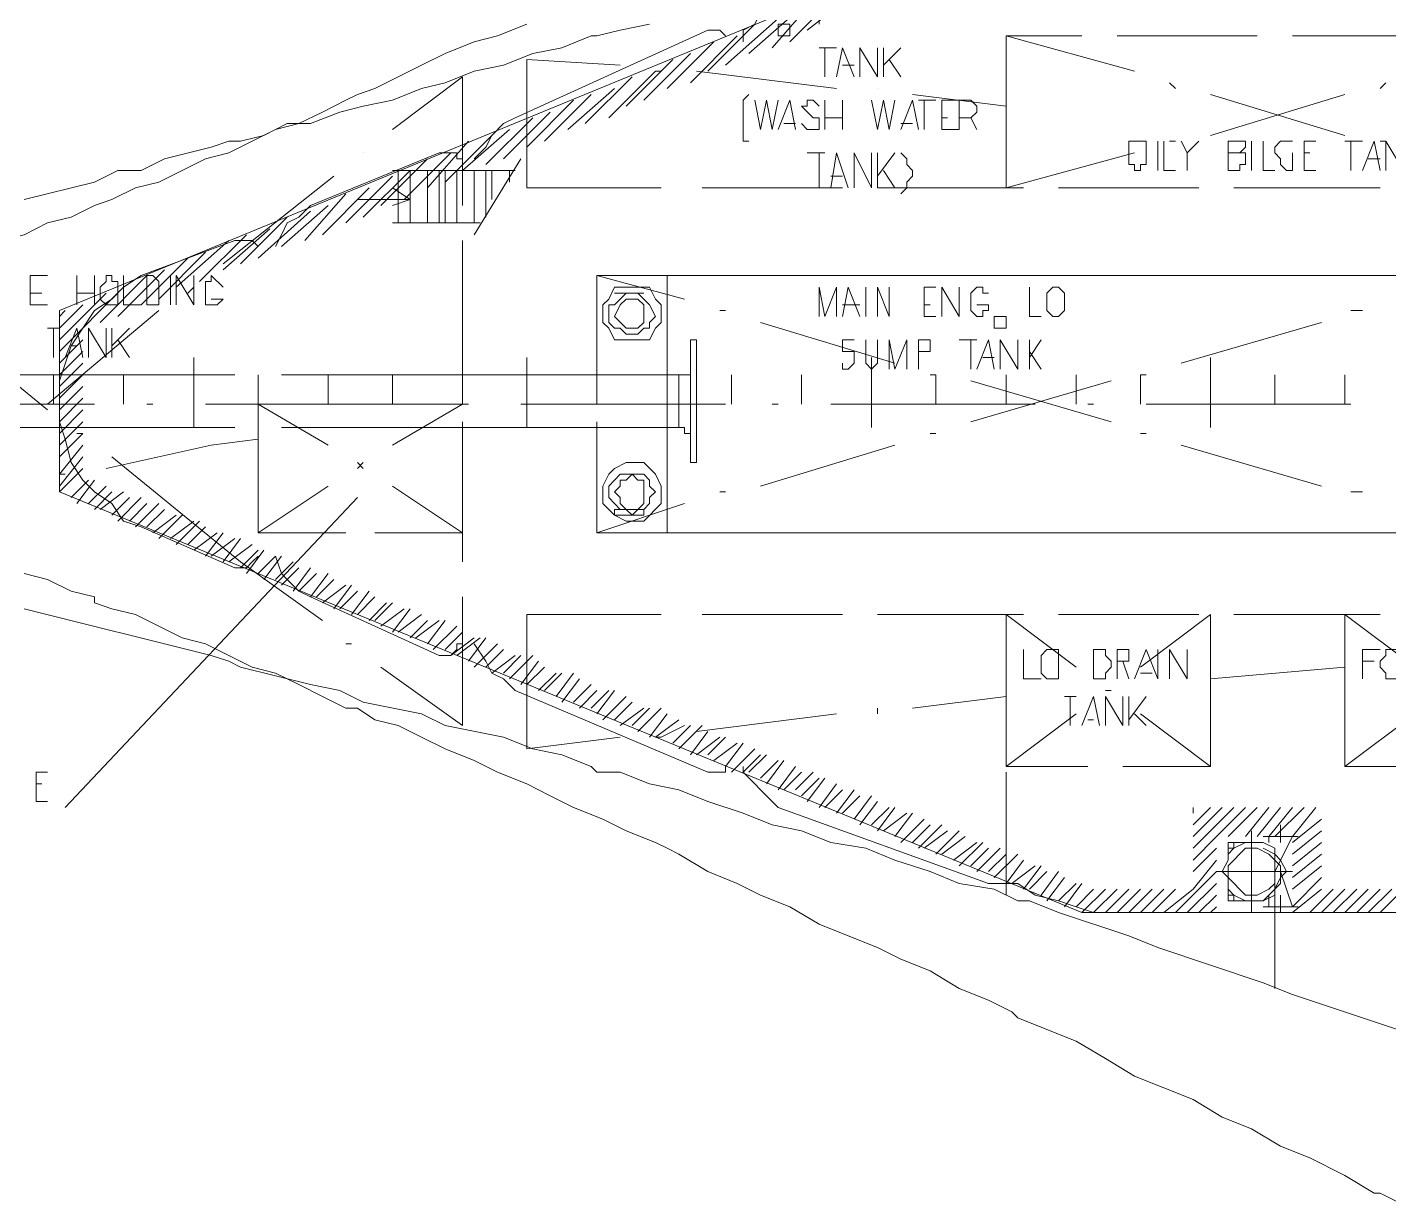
# Model space of a CAD drawing. Header units: millimetres. Extents: x -1005 to 294628, y -1154 to 182592.
# Drawn here: x 19623 to 35671, y 78589 to 92467 of the extents above; entities that cross this region are included whole.
import ezdxf

# ---------------------------------------------------------------- set-up
doc = ezdxf.new("R2010")
doc.units = ezdxf.units.MM
doc.layers.add('PDF_Geomertry', color=7, linetype='Continuous')

msp = doc.modelspace()

# ---------------------------------------------------------------- linework, layer by layer
at = {"layer": 'PDF_Geomertry', "lineweight": 5}
for points in [[(43144, 94086), (32055, 94086), (20002, 89127), (20002, 86992), (32055, 82033), (40734, 82033), (40734, 82859), (43144, 82859), (43144, 94086)], [(43144, 94086), (32055, 94086), (20002, 89127), (20002, 86992), (32055, 82033), (40734, 82033), (40734, 82859), (43144, 82859), (43144, 94086)], [(28474, 92502), (28474, 92364), (28612, 92364), (28612, 92502), (28474, 92502)], [(32675, 91124), (32606, 91124), (32606, 90849), (32675, 90849), (32675, 90780), (32744, 90780), (32744, 90849), (32813, 90849), (32813, 91124), (32675, 91124)], [(20553, 89540), (20553, 89471), (20484, 89402), (20484, 89264), (20553, 89196), (20691, 89196), (20691, 89471), (20622, 89471), (20622, 89540), (20553, 89540)], [(21035, 89196), (21035, 89540), (21104, 89540), (21173, 89471), (21173, 89196), (21035, 89196)], [(26752, 88782), (26545, 88782), (26477, 88920), (26408, 88989), (26408, 89196), (26477, 89264), (26545, 89402), (26959, 89402), (27028, 89264), (27096, 89196), (27096, 88989), (27028, 88920), (26959, 88782), (26752, 88782)], [(31711, 89402), (31642, 89333), (31642, 89127), (31711, 89058), (31780, 89058), (31849, 89127), (31849, 89333), (31780, 89402), (31711, 89402)], [(26752, 88851), (26683, 88851), (26614, 88920), (26545, 88920), (26477, 88989), (26477, 89196), (26545, 89196), (26683, 89333), (26821, 89333), (26959, 89196), (27028, 89058), (26959, 88989), (26959, 88920), (26890, 88920), (26821, 88851), (26752, 88851)], [(26752, 88920), (26683, 88920), (26545, 89058), (26614, 89196), (26683, 89264), (26821, 89264), (26890, 89196), (26890, 88989), (26821, 88920), (26752, 88920)], [(31022, 89058), (31022, 88920), (31160, 88920), (31160, 89058), (31022, 89058)], [(27441, 88782), (27510, 88782), (27510, 87336), (27441, 87336), (27441, 88782)], [(27165, 88369), (27165, 88025)], [(31987, 88369), (31987, 88025)], [(26752, 87336), (26683, 87336), (26545, 87267), (26477, 87198), (26408, 87060), (26408, 86854), (26545, 86716), (26683, 86647), (26890, 86647), (27096, 86854), (27096, 87060), (27028, 87198), (26890, 87336), (26752, 87336)], [(26752, 87198), (26614, 87198), (26477, 87060), (26477, 86923), (26614, 86785), (26683, 86785), (26752, 86716), (26821, 86785), (26890, 86785), (26959, 86854), (26959, 86923), (27028, 86992), (26959, 87060), (26959, 87129), (26890, 87198), (26752, 87198)], [(26752, 87198), (26683, 87129), (26614, 87129), (26614, 87060), (26545, 86992), (26614, 86923), (26614, 86854), (26683, 86785), (26821, 86785), (26890, 86854), (26890, 87129), (26821, 87129), (26752, 87198)], [(31642, 85132), (31573, 85063), (31573, 84856), (31642, 84788), (31780, 84788), (31780, 85132), (31642, 85132)], [(32193, 84788), (32193, 85132), (32331, 85132), (32331, 85063), (32400, 84994), (32400, 84925), (32331, 84856), (32331, 84788), (32193, 84788)], [(35706, 85132), (35637, 85132), (35637, 85063), (35568, 84994), (35568, 84925), (35637, 84856), (35637, 84788), (35775, 84788), (35775, 85132), (35706, 85132)], [(32400, 84650), (32331, 84650)], [(34053, 82170), (34191, 82170), (34328, 82239), (34328, 82308), (34397, 82446), (34466, 82515), (34397, 82652), (34328, 82721), (34328, 82790), (34191, 82859), (33984, 82859), (33846, 82790), (33777, 82721), (33777, 82652), (33708, 82515), (33777, 82446), (33777, 82308), (33846, 82239), (33984, 82170), (34053, 82170)], [(33846, 82790), (33846, 82859), (33777, 82859), (33777, 82790), (33846, 82790)], [(33846, 82859), (33777, 82859), (33846, 82859)], [(34191, 82928), (34604, 82928), (34191, 82928)], [(34053, 82239), (34122, 82239), (34259, 82308), (34328, 82377), (34328, 82652), (34259, 82721), (34122, 82790), (33984, 82790), (33777, 82584), (33777, 82446), (33984, 82239), (34053, 82239)], [(33846, 82170), (33846, 82239), (33777, 82239), (33777, 82170), (33846, 82170)], [(33846, 82170), (33846, 82239), (33777, 82239), (33777, 82170), (33846, 82170)], [(34191, 82101), (34604, 82101), (34191, 82101)]]:
    msp.add_lwpolyline(points, close=True, dxfattribs=at)
for points in [[(28061, 92295), (28061, 92433), (28198, 92502), (28267, 92639), (28405, 92708), (28474, 92777), (30953, 93672), (31091, 93741), (31298, 93741), (31504, 93810), (31780, 93948), (31987, 94017), (32193, 94017), (32469, 94086), (34328, 94086), (32469, 94086), (32193, 93741)], [(28405, 92226), (28887, 92777), (28956, 92846), (28956, 92502)], [(28612, 92295), (29163, 92846)], [(28818, 92433), (29438, 92915)], [(28130, 92157), (28680, 92639)], [(19589, 90435), (20415, 90642), (20691, 90780), (20966, 90780), (21242, 90917), (21793, 91055), (22000, 91124), (22137, 91124), (22413, 91193), (22688, 91331), (22964, 91331), (23308, 91468), (23584, 91537), (23928, 91606), (24272, 91744), (24548, 91813), (24892, 91951), (25237, 92019), (25581, 92157), (25925, 92226), (26270, 92364), (26339, 92364), (26614, 92433), (26959, 92502)], [(25512, 92502), (25168, 92364), (24892, 92295), (24548, 92157), (24272, 92019), (23997, 91882), (23722, 91744), (23515, 91675), (23377, 91606), (23102, 91468), (22826, 91331), (22551, 91262), (22275, 91124), (22000, 90986), (21724, 90917), (21449, 90780), (21173, 90642), (20898, 90573), (20622, 90435), (20415, 90366), (20415, 90366)], [(27647, 91951), (28198, 92502)], [(27854, 92019), (28474, 92570)], [(24892, 90917), (25030, 91055), (25099, 91193), (25237, 91331), (25375, 91400), (27647, 92433), (27785, 92433), (27854, 92364)], [(27165, 91744), (27716, 92295)], [(27441, 91813), (27992, 92364)], [(32055, 92364), (31160, 92364), (31160, 90573), (32675, 90986)], [(31160, 92364), (32675, 91951)], [(32469, 92364), (34122, 92364)], [(34535, 92364), (36257, 92364)], [(26890, 91606), (27441, 92157)], [(28956, 92226), (29163, 92226)], [(29025, 92226), (29025, 91882)], [(29163, 91882), (29232, 92226), (29369, 91882)], [(29438, 91882), (29438, 92226), (29645, 91882), (29645, 92226)], [(29714, 92226), (29714, 91882)], [(29920, 92226), (29714, 92019)], [(26614, 92019), (25512, 92088), (25512, 90573), (27096, 90573)], [(26683, 91537), (27234, 92088)], [(29232, 92019), (29369, 92019)], [(29782, 92088), (29920, 91882)], [(23928, 91262), (24755, 91882), (24755, 90366)], [(26201, 91331), (26752, 91882)], [(27096, 91951), (27028, 91951), (26477, 91400)], [(29163, 91744), (27510, 91951)], [(33088, 91813), (33157, 91744)], [(35568, 91744), (35637, 91813)], [(25719, 91124), (26270, 91675)], [(25994, 91262), (26545, 91744)], [(28130, 91675), (28061, 91606), (28061, 91124), (28130, 91124)], [(29645, 91744), (29645, 91744)], [(31160, 91537), (30058, 91675)], [(33571, 91675), (35155, 91193)], [(33571, 91193), (35155, 91675)], [(25512, 91055), (26063, 91606)], [(28198, 91606), (28267, 91262), (28336, 91606), (28405, 91262), (28474, 91606)], [(28474, 91262), (28612, 91606), (28680, 91262)], [(28956, 91537), (28887, 91606), (28818, 91606), (28818, 91537), (28749, 91537), (28887, 91400), (28956, 91400), (28956, 91262), (28818, 91262), (28749, 91331)], [(29025, 91606), (29025, 91262)], [(29232, 91606), (29232, 91262)], [(29576, 91606), (29645, 91262), (29714, 91606), (29782, 91262), (29851, 91606)], [(29920, 91262), (30058, 91606), (30127, 91262)], [(30127, 91606), (30333, 91606)], [(30196, 91606), (30196, 91262)], [(30609, 91400), (30747, 91400), (30816, 91468), (30816, 91537), (30747, 91606), (30609, 91606), (30609, 91262), (30402, 91262), (30402, 91606), (30609, 91606)], [(25030, 90849), (25581, 91400)], [(25237, 90917), (25788, 91468)], [(28543, 91331), (28680, 91331)], [(29025, 91400), (29232, 91400)], [(29920, 91331), (30058, 91331)], [(30402, 91400), (30471, 91400)], [(30747, 91400), (30816, 91262)], [(24548, 90642), (25099, 91193)], [(24755, 90780), (25306, 91262)], [(24341, 90573), (24823, 91124)], [(32951, 91124), (32951, 90780)], [(33020, 91124), (33020, 90780), (33157, 90780)], [(33088, 91124), (33157, 91124)], [(33226, 91124), (33295, 90986), (33295, 90780)], [(33433, 91124), (33295, 90986)], [(33915, 90986), (33984, 90986), (33984, 90849), (33915, 90849), (33915, 90780), (33777, 90780), (33777, 91124), (33984, 91124), (33984, 91055), (33915, 90986), (33777, 90986)], [(34053, 91124), (34053, 90780)], [(34191, 91124), (34191, 90780), (34328, 90780)], [(34535, 91124), (34397, 91124), (34328, 91055), (34328, 90986), (34397, 90917), (34397, 90849), (34466, 90780), (34535, 90780), (34535, 90986)], [(34810, 90780), (34673, 90780), (34673, 91124), (34810, 91124)], [(35155, 91124), (35361, 91124)], [(35224, 91124), (35224, 90780)], [(35361, 90780), (35499, 91124), (35568, 90780)], [(35568, 91124), (35637, 91124)], [(35637, 90780), (35637, 91124), (35844, 90780), (35844, 91124)], [(22551, 89884), (22619, 90022), (22688, 90160), (22826, 90229), (22964, 90366), (24479, 90986), (24686, 90986), (24686, 90917), (24755, 90917)], [(23584, 90986), (23584, 90986)], [(23790, 90366), (24341, 90917)], [(24066, 90435), (24617, 90986)], [(24892, 90022), (25443, 90917)], [(28818, 90986), (29025, 90986)], [(28956, 90986), (28956, 90573)], [(29094, 90573), (29163, 90986), (29300, 90573)], [(29369, 90573), (29369, 90986), (29576, 90573), (29576, 90986)], [(29645, 90986), (29645, 90573), (31367, 90573)], [(29851, 90986), (29645, 90711)], [(29920, 90986), (29989, 90917), (29989, 90849), (30058, 90780), (30058, 90711), (29989, 90642), (29989, 90573), (29920, 90504)], [(34673, 90986), (34741, 90986)], [(35430, 90917), (35568, 90917)], [(21931, 89678), (23239, 90711)], [(23377, 90160), (23928, 90711)], [(24135, 90160), (24135, 90780), (23584, 90229)], [(23928, 90780), (25375, 90780)], [(23997, 90160), (23997, 90780)], [(24341, 90160), (24341, 90780)], [(24479, 90160), (24479, 90780)], [(24548, 90160), (24548, 90780)], [(24686, 90160), (24686, 90780)], [(24892, 90160), (24892, 90780)], [(25030, 90229), (25030, 90780)], [(25099, 90435), (25099, 90780)], [(25306, 90642), (25306, 90780)], [(29094, 90711), (29232, 90711)], [(29714, 90780), (29851, 90573)], [(23102, 90022), (23653, 90573)], [(23515, 90435), (24135, 90435), (23928, 90573)], [(35912, 90573), (37565, 90573), (37565, 89540), (27165, 89540), (27165, 86509), (37565, 86509), (37565, 89540)], [(27578, 90573), (29232, 90573)], [(31780, 90573), (33433, 90573)], [(33846, 90573), (35568, 90573)], [(20415, 90366), (20140, 90229), (19864, 90160), (19589, 90022), (19313, 89953), (19038, 89815), (18831, 89747), (18556, 89609), (18280, 89540), (18074, 89402), (18005, 89402), (17798, 89333), (17523, 89196), (17247, 89127), (17041, 88989), (16765, 88920), (16765, 88920)], [(22619, 89884), (23170, 90366)], [(22895, 89953), (23377, 90504)], [(24135, 90435), (23928, 90366)], [(22137, 89678), (22688, 90229)], [(22344, 89747), (22964, 90298)], [(21931, 89609), (22482, 90091)], [(23928, 90160), (24961, 90160)], [(22344, 89884), (22275, 89953), (22206, 89953), (22137, 89953), (22069, 89953), (20966, 89540), (20760, 89402), (20622, 89264), (20415, 89127), (20140, 88713), (20002, 88300), (20002, 88025), (20002, 87818), (20071, 87611), (20140, 87336), (20278, 87129), (20415, 86992), (20622, 86854), (20760, 86647), (20966, 86578), (22069, 86096), (22137, 86096), (22206, 86096), (22275, 86165), (22344, 86234), (22344, 86234)], [(21380, 89402), (22000, 89953)], [(21655, 89471), (22206, 90022)], [(24755, 89953), (24755, 88231)], [(20760, 89540), (20760, 89196), (20966, 89196), (21517, 89747)], [(21173, 89264), (21724, 89815)], [(20691, 89058), (21242, 89609)], [(19864, 89196), (19658, 89196), (19658, 89540), (19864, 89540)], [(20002, 88645), (20760, 89402)], [(20209, 89540), (20209, 89196)], [(20415, 89540), (20415, 89196)], [(20484, 88989), (21035, 89540)], [(21311, 89540), (21311, 89196)], [(21380, 89196), (21380, 89540), (21586, 89196), (21586, 89540)], [(21517, 89333), (21586, 89402)], [(21931, 89402), (21793, 89540), (21793, 89471), (21724, 89471), (21724, 89196), (21862, 89196), (21931, 89264), (21793, 89264)], [(27372, 89264), (26339, 89540), (27165, 89540)], [(26339, 89540), (26339, 88231)], [(28956, 89058), (28956, 89402), (29025, 89058), (29163, 89402), (29163, 89058)], [(29232, 89058), (29300, 89402), (29438, 89058)], [(29507, 89402), (29507, 89058)], [(29645, 89058), (29645, 89402), (29782, 89058), (29782, 89402)], [(30333, 89058), (30196, 89058), (30196, 89402), (30333, 89402)], [(30402, 89058), (30402, 89402), (30609, 89058), (30609, 89402)], [(30953, 89333), (30885, 89333), (30885, 89402), (30816, 89402), (30747, 89333), (30747, 89127), (30816, 89058), (30885, 89058), (30885, 89127), (30953, 89127), (30953, 89196), (30816, 89196)], [(31435, 89402), (31435, 89058), (31573, 89058)], [(19658, 89333), (19796, 89333)], [(20002, 88782), (20553, 89333)], [(20209, 89333), (20415, 89333)], [(26683, 89333), (26545, 89333), (26890, 89333), (26821, 89333)], [(18349, 89196), (19864, 87956)], [(19864, 88920), (20002, 88920), (20278, 89196)], [(19864, 88025), (21173, 89127)], [(20002, 89058), (20071, 89127)], [(27854, 89127), (27785, 89127)], [(29232, 89196), (29438, 89196)], [(30196, 89196), (30265, 89196)], [(35224, 89127), (35361, 89127)], [(19933, 88920), (19933, 88576)], [(20071, 88576), (20209, 88920), (20278, 88576)], [(20347, 88576), (20347, 88920), (20553, 88576), (20553, 88920)], [(20622, 88920), (20622, 88576)], [(20829, 88920), (20622, 88713)], [(29851, 88507), (28267, 88989)], [(33226, 88507), (34879, 88989)], [(20002, 88507), (20278, 88782)], [(20691, 88782), (20829, 88576)], [(29369, 88782), (29232, 88782), (29232, 88645), (29369, 88645), (29369, 88507), (29300, 88438), (29232, 88438), (29232, 88507)], [(29507, 88782), (29507, 88507), (29576, 88438), (29645, 88507), (29645, 88782)], [(29782, 88438), (29782, 88782), (29851, 88438), (29989, 88782), (29989, 88438)], [(30127, 88438), (30127, 88782), (30265, 88782), (30265, 88645), (30127, 88645)], [(30609, 88782), (30816, 88782)], [(30747, 88782), (30747, 88438)], [(30816, 88438), (30953, 88782), (31022, 88438)], [(31091, 88438), (31091, 88782), (31298, 88438), (31298, 88782)], [(31435, 88782), (31435, 88438)], [(31573, 88782), (31435, 88576)], [(20002, 88369), (20278, 88645)], [(20140, 88713), (20209, 88713)], [(31435, 88645), (31573, 88438)], [(20002, 88231), (20278, 88507)], [(21586, 87749), (21586, 88576)], [(25512, 87749), (25512, 88576)], [(29576, 87749), (29576, 88576)], [(30885, 88576), (31022, 88576)], [(33571, 87749), (33571, 88576)], [(22069, 88369), (18900, 88369), (18900, 87749), (22069, 87749)], [(19933, 88025), (19933, 88369)], [(20002, 88094), (20278, 88369)], [(20760, 88025), (20760, 88369)], [(23170, 87543), (22344, 88025), (22344, 88369)], [(27441, 88369), (27372, 88369), (27303, 88369), (27303, 87749), (22619, 87749)], [(27303, 88369), (22619, 88369)], [(23170, 88025), (23170, 88369)], [(23928, 88025), (23928, 88369)], [(24755, 88025), (24755, 88369)], [(26339, 88025), (26339, 88369)], [(27923, 88025), (27923, 88369)], [(28749, 88025), (28749, 88369)], [(30333, 88025), (30333, 88369), (30265, 88369)], [(32400, 87818), (30747, 88300)], [(30747, 87818), (32400, 88300)], [(31160, 88025), (31160, 88369)], [(32744, 88025), (32744, 88369), (32813, 88369)], [(34328, 88025), (34328, 88369)], [(35155, 88025), (35155, 88369)], [(20002, 87956), (20278, 88231)], [(18005, 88025), (20415, 88025)], [(20002, 87818), (20278, 88094)], [(20002, 87680), (20278, 87956)], [(21035, 88025), (21104, 88025)], [(21724, 88025), (24135, 88025)], [(23377, 86509), (22344, 86509), (22344, 88025), (23377, 88025)], [(23722, 88025), (24755, 88025), (23928, 87543)], [(24686, 88025), (24823, 88025)], [(25443, 88025), (27854, 88025)], [(28405, 88025), (28474, 88025)], [(29094, 88025), (31504, 88025)], [(32124, 88025), (32193, 88025)], [(32813, 88025), (35224, 88025)], [(20002, 87543), (20278, 87818)], [(24755, 87818), (24755, 86165)], [(26339, 87818), (26339, 86509)], [(20209, 87680), (20278, 87680), (20002, 87405)], [(27441, 87680), (27372, 87680), (27372, 87749), (27303, 87749)], [(30265, 87680), (30333, 87680)], [(32813, 87680), (32744, 87680)], [(20071, 87198), (20002, 87198), (20278, 87543)], [(22344, 87611), (21793, 87543), (20553, 87267)], [(28267, 87060), (29851, 87543)], [(34879, 87060), (33226, 87543)], [(20002, 87060), (20278, 87405)], [(20622, 87405), (22137, 86165), (23102, 85476)], [(23584, 87267), (23515, 87336)], [(23515, 87267), (23584, 87336)], [(20002, 86992), (20278, 87267)], [(20140, 86923), (20347, 87129)], [(20209, 86854), (20415, 87129)], [(20347, 86854), (20553, 87060)], [(20415, 86785), (20622, 86992)], [(20484, 86785), (20760, 86992)], [(22344, 86509), (23170, 87060)], [(23722, 86509), (24755, 86509), (23928, 87060)], [(27785, 86992), (27854, 86992)], [(35361, 86992), (35224, 86992)], [(20071, 83272), (23515, 86923)], [(20622, 86716), (20829, 86923)], [(20691, 86647), (20966, 86923)], [(20829, 86647), (21035, 86854)], [(20898, 86578), (21173, 86854)], [(27165, 86509), (26339, 86509), (27372, 86854)], [(21035, 86578), (21242, 86785)], [(21104, 86509), (21380, 86716)], [(21173, 86441), (21449, 86716)], [(26683, 86785), (26545, 86785), (26545, 86716), (26890, 86716), (26890, 86785), (26821, 86785)], [(21311, 86441), (21586, 86647)], [(21380, 86372), (21655, 86647)], [(21517, 86372), (21724, 86578)], [(21586, 86303), (21862, 86509)], [(21724, 86234), (21931, 86509)], [(21793, 86234), (22069, 86441)], [(21931, 86165), (22137, 86441)], [(22000, 86165), (22275, 86372)], [(22137, 86096), (22344, 86303)], [(22206, 86027), (22413, 86303)], [(22344, 86027), (22551, 86234), (22619, 86027), (22688, 85958), (22826, 85821), (22964, 85752), (24479, 85063), (24548, 85063), (24617, 85063), (24686, 85132), (24686, 85201), (24755, 85201)], [(22413, 85958), (22619, 86234)], [(35844, 78589), (35568, 78727), (35499, 78727), (35155, 78933), (34741, 79140), (34397, 79278), (34053, 79484), (33708, 79622), (33364, 79829), (33020, 79966), (32675, 80104), (32331, 80311), (31987, 80517), (31642, 80655), (31298, 80793), (31229, 80862), (30953, 80999), (30609, 81137), (30265, 81344), (29920, 81482), (29645, 81619), (29300, 81757), (28956, 81895), (28612, 82101), (28267, 82239), (27992, 82377), (27647, 82515), (27303, 82721), (27165, 82790), (27028, 82859), (26683, 82997), (26408, 83135), (26063, 83272), (25788, 83410), (25512, 83548), (25168, 83686), (24892, 83823), (24548, 83961), (24272, 84099), (23997, 84237), (23722, 84305), (23515, 84443), (23377, 84443), (23102, 84581), (22826, 84719), (22551, 84856), (22275, 84925), (22000, 85063), (21724, 85201), (21449, 85270), (21173, 85407), (20898, 85545), (20622, 85614), (20415, 85683), (20415, 85752), (20140, 85821), (19864, 85958), (19589, 86027)], [(22551, 85958), (22757, 86165)], [(22619, 85890), (22826, 86096)], [(22757, 85821), (22964, 86096)], [(22826, 85821), (23033, 86027)], [(22964, 85752), (23170, 86027)], [(23033, 85752), (23239, 85958)], [(23102, 85683), (23377, 85890)], [(23239, 85614), (23446, 85890)], [(23308, 85614), (23515, 85821)], [(23446, 85545), (23653, 85821)], [(23515, 85545), (23722, 85752)], [(24755, 85752), (24755, 84237), (23790, 84925)], [(36188, 80517), (34535, 81068), (34191, 81206), (32951, 81619), (32606, 81757), (31780, 82033), (31435, 82170), (31298, 82170), (31022, 82308), (30609, 82377), (30265, 82515), (29851, 82652), (29507, 82790), (29094, 82859), (28749, 82997), (28405, 83066), (28061, 83203), (27647, 83341), (27303, 83479), (26959, 83548), (26614, 83686), (26339, 83686), (26270, 83754), (25925, 83892), (25581, 83961), (25237, 84099), (24548, 84237), (24272, 84374), (23584, 84512), (23308, 84650), (22964, 84719), (22137, 84925), (22000, 84994), (21793, 85063), (19589, 85614)], [(23653, 85476), (23859, 85683)], [(23722, 85476), (23928, 85683)], [(23790, 85407), (24066, 85614)], [(23928, 85339), (24135, 85614)], [(23997, 85339), (24272, 85545)], [(26614, 84099), (25512, 83961), (25512, 85545), (27096, 85545)], [(27578, 85545), (29232, 85545)], [(29645, 85545), (31367, 85545)], [(31987, 84374), (31160, 83754), (31160, 85545), (31987, 84925)], [(31780, 85545), (33433, 85545)], [(32744, 84374), (33571, 83754), (33571, 85545), (32744, 84925)], [(33846, 85545), (35568, 85545)], [(36119, 83754), (35155, 83754), (35155, 85545), (35981, 84925)], [(24135, 85270), (24341, 85476)], [(24204, 85270), (24479, 85476)], [(24341, 85201), (24548, 85476)], [(24410, 85132), (24686, 85407)], [(24548, 85132), (24755, 85339)], [(24617, 85063), (24892, 85270)], [(24686, 85063), (24961, 85270)], [(24823, 84994), (25030, 85270)], [(23377, 85201), (23446, 85201)], [(24892, 85201), (25030, 84994), (25099, 84856), (25237, 84788), (25375, 84650), (27647, 83686), (27785, 83686), (27854, 83686), (27854, 83754), (28061, 84030)], [(24892, 84925), (25168, 85201)], [(25030, 84925), (25237, 85132)], [(25099, 84856), (25375, 85063)], [(25237, 84856), (25443, 85063)], [(25306, 84788), (25581, 85063)], [(31367, 85132), (31367, 84788), (31573, 84788)], [(32469, 84788), (32469, 85132), (32606, 85132), (32606, 84994), (32469, 84994)], [(32675, 84788), (32813, 85132), (32951, 84788), (32951, 85132)], [(33088, 84788), (33088, 85132), (33295, 84788), (33295, 85132)], [(35361, 84788), (35361, 85132), (35568, 85132)], [(25443, 84719), (25650, 84994)], [(25512, 84719), (25719, 84925)], [(32538, 84994), (32606, 84788)], [(35155, 84925), (33571, 84788)], [(35361, 84994), (35499, 84994)], [(25650, 84650), (25857, 84856)], [(25719, 84650), (25925, 84856)], [(25857, 84581), (26063, 84856)], [(25925, 84512), (26132, 84788)], [(32744, 84856), (32882, 84856)], [(26063, 84512), (26270, 84719)], [(26132, 84443), (26339, 84650)], [(26270, 84443), (26477, 84650)], [(26339, 84374), (26545, 84650)], [(26408, 84305), (26683, 84581)], [(31160, 84581), (30058, 84443)], [(31849, 84581), (31987, 84581)], [(31918, 84581), (31918, 84237)], [(32055, 84237), (32193, 84581), (32262, 84237)], [(32331, 84237), (32331, 84581), (32538, 84237), (32538, 84581)], [(32606, 84581), (32606, 84237)], [(32813, 84581), (32606, 84305)], [(26545, 84305), (26752, 84512)], [(26614, 84237), (26890, 84443)], [(26752, 84237), (26959, 84443)], [(26821, 84168), (27096, 84443)], [(29645, 84443), (29645, 84374)], [(26959, 84099), (27165, 84374)], [(27372, 84237), (27096, 84099), (27028, 84099), (27303, 84305)], [(29163, 84374), (27510, 84168)], [(32124, 84305), (32193, 84305)], [(32675, 84374), (32813, 84237)], [(35155, 83754), (35981, 84374)], [(27234, 84030), (27441, 84237)], [(27303, 83961), (27578, 84237)], [(27441, 83892), (27647, 84168)], [(27510, 83892), (27785, 84099)], [(27647, 83892), (27854, 84099)], [(27716, 83823), (27992, 84030)], [(27923, 83686), (28198, 83961)], [(28061, 83686), (28267, 83892)], [(28130, 83686), (28336, 83892)], [(28267, 83617), (28474, 83823)], [(28336, 83548), (28543, 83823)], [(19864, 83341), (19727, 83341), (19727, 83686), (19864, 83686)], [(28061, 83754), (28061, 83686), (28198, 83548), (28267, 83479), (28405, 83341), (28474, 83272), (30953, 82377), (31091, 82377), (31298, 82377), (31504, 82239), (31780, 82170), (31987, 82101), (32193, 82033), (32469, 82033), (34328, 82033)], [(28474, 83479), (28680, 83754)], [(28543, 83479), (28749, 83686)], [(28680, 83479), (28887, 83686)], [(28749, 83410), (28956, 83617)], [(28818, 83341), (29025, 83617)], [(31160, 83754), (32124, 83754)], [(31160, 83686), (31160, 82239)], [(32538, 83754), (33571, 83754)], [(19727, 83548), (19796, 83548)], [(28956, 83272), (29163, 83548)], [(29025, 83272), (29232, 83479)], [(29163, 83203), (29369, 83479)], [(29232, 83203), (29438, 83410)], [(29369, 83135), (29576, 83410)], [(29438, 83066), (29645, 83341)], [(29576, 83066), (29782, 83272)], [(29645, 82997), (29851, 83272)], [(29714, 82997), (29989, 83203)], [(29851, 82928), (30058, 83203)], [(29920, 82859), (30196, 83135)], [(33364, 83203), (33364, 83272)], [(33364, 83066), (33571, 83272)], [(33364, 82928), (33708, 83272)], [(33364, 82790), (33846, 83272)], [(33364, 82652), (33640, 82928), (33984, 83272)], [(33777, 82928), (34122, 83272)], [(33984, 82928), (34259, 83272)], [(34122, 82928), (34397, 83272)], [(34535, 83272), (34259, 82928), (34259, 82859)], [(34810, 83272), (34535, 82928), (34328, 82515)], [(34328, 82928), (34673, 83272)], [(34535, 82859), (34879, 83135)], [(30058, 82859), (30265, 83066)], [(30127, 82790), (30402, 83066)], [(30196, 82790), (30471, 82997)], [(30333, 82721), (30609, 82997)], [(34053, 82997), (34053, 82033)], [(34397, 83066), (34397, 82859)], [(34535, 82721), (34879, 82997)], [(30402, 82721), (30678, 82928)], [(30540, 82652), (30816, 82859)], [(30609, 82584), (30885, 82859)], [(33777, 82859), (33777, 82721)], [(33846, 82859), (33984, 82859)], [(34535, 82584), (34879, 82859)], [(30747, 82584), (30953, 82790)], [(30816, 82515), (31091, 82790)], [(30953, 82515), (31160, 82721)], [(31022, 82446), (31298, 82721)], [(31160, 82377), (31367, 82652)], [(33020, 82033), (33364, 82308), (33640, 82652)], [(33364, 82515), (33640, 82790)], [(34191, 82170), (34397, 82377), (34397, 82584), (34328, 82652), (34328, 82721), (34191, 82790)], [(34328, 81137), (34328, 82652)], [(34535, 82446), (34879, 82721)], [(31229, 82377), (31504, 82584)], [(31367, 82308), (31573, 82584)], [(31435, 82308), (31642, 82515)], [(31573, 82239), (31780, 82515)], [(34535, 82515), (33640, 82515), (33157, 82033)], [(34397, 82515), (34535, 82101), (34879, 82446)], [(34535, 82308), (34879, 82584)], [(36946, 82515), (36050, 82515), (35568, 82033)], [(31642, 82170), (31849, 82446)], [(31780, 82170), (31987, 82377)], [(31849, 82101), (32055, 82377)], [(33295, 82033), (33640, 82377)], [(31987, 82101), (32193, 82308)], [(32055, 82033), (32331, 82308)], [(32193, 82033), (32469, 82308)], [(32331, 82033), (32606, 82308)], [(32469, 82033), (32744, 82308)], [(32606, 82033), (32882, 82308)], [(32744, 82033), (33020, 82308)], [(32882, 82033), (33157, 82308)], [(33433, 82033), (33640, 82239)], [(33777, 82239), (33777, 82308)], [(33846, 82170), (33984, 82170)], [(34259, 82101), (34259, 82239)], [(34397, 82239), (34397, 82033)], [(34535, 82033), (34879, 82308)], [(34741, 82033), (35017, 82308)], [(34810, 82033), (34879, 82033), (35155, 82308)], [(35017, 82033), (35293, 82308)], [(35155, 82033), (35430, 82308)], [(35568, 82308), (35293, 82033), (35361, 82033)], [(35430, 82033), (35706, 82308)], [(33571, 82033), (33640, 82101)]]:
    msp.add_lwpolyline(points, dxfattribs=at)

doc.saveas('drawing.dxf')
